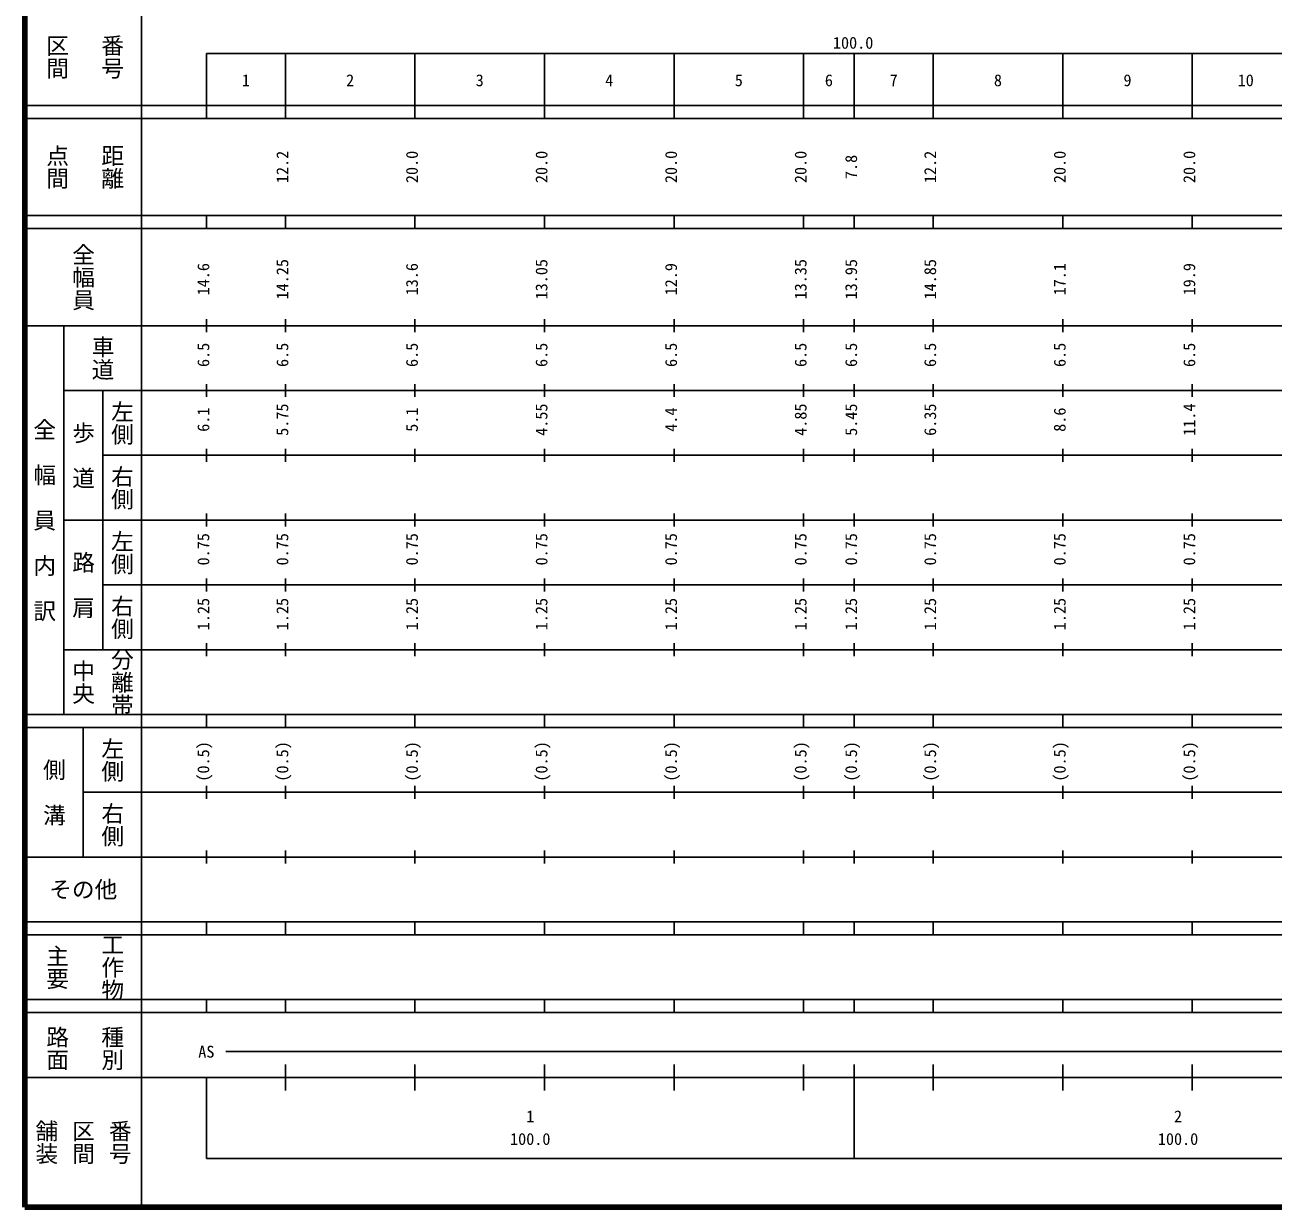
# Model space of a CAD drawing. Units: millimetres on the paper, enlarged 1000 times. Extents: x 40000 to 680000, y 20000 to 380000.
# Drawn here: x 40000 to 232665, y 20000 to 202409 of the extents above; entities that cross this region are included whole.
import ezdxf
from ezdxf.enums import TextEntityAlignment as Align

# ---------------------------------------------------------------- set-up
doc = ezdxf.new("R2010")
doc.units = ezdxf.units.MM
doc.header["$LTSCALE"] = 1000
doc.layers.add('M-TTL', color=2, linetype='Continuous', lineweight=140)
doc.layers.add('M-TTL-BAND', color=7, linetype='Continuous', lineweight=25)
doc.styles.add('@ＭＳ ゴシック', font='')
doc.styles.add('ＭＳ ゴシック', font='')
doc.styles.get('@ＭＳ ゴシック').set_extended_font_data('@MS Gothic')
doc.styles.get('ＭＳ ゴシック').set_extended_font_data('MS Gothic')

msp = doc.modelspace()

# ---------------------------------------------------------------- linework, layer by layer
at = {"layer": 'M-TTL'}
for p, q in [((40000, 380000), (40000, 20000)), ((40000, 20000), (680000, 20000))]:
    msp.add_line(p, q, dxfattribs=at)
at = {"layer": 'M-TTL-BAND'}
for p, q in [((58000, 370000), (58000, 20000)), ((68000, 198000), (579000, 198000)), ((68000, 198000), (68000, 188000)), ((80200, 188000), (80200, 198000)), ((100200, 188000), (100200, 198000)), ((120200, 188000), (120200, 198000)), ((140200, 188000), (140200, 198000)), ((160200, 188000), (160200, 198000)), ((168000, 188000), (168000, 198000)), ((180200, 188000), (180200, 198000)), ((200200, 188000), (200200, 198000)), ((220200, 188000), (220200, 198000)), ((40000, 190000), (579000, 190000)), ((40000, 188000), (579000, 188000)), ((40000, 173000), (579000, 173000)), ((68000, 171000), (68000, 173000)), ((80200, 171000), (80200, 173000)), ((100200, 171000), (100200, 173000)), ((120200, 171000), (120200, 173000)), ((140200, 171000), (140200, 173000)), ((160200, 171000), (160200, 173000)), ((168000, 171000), (168000, 173000)), ((180200, 171000), (180200, 173000)), ((200200, 171000), (200200, 173000)), ((220200, 171000), (220200, 173000)), ((40000, 171000), (579000, 171000)), ((68000, 155000), (68000, 157000)), ((80200, 155000), (80200, 157000)), ((100200, 155000), (100200, 157000)), ((120200, 155000), (120200, 157000)), ((140200, 155000), (140200, 157000)), ((160200, 155000), (160200, 157000)), ((168000, 155000), (168000, 157000)), ((180200, 155000), (180200, 157000)), ((200200, 155000), (200200, 157000)), ((220200, 155000), (220200, 157000)), ((40000, 156000), (579000, 156000)), ((46000, 96000), (46000, 156000)), ((68000, 145000), (68000, 147000)), ((80200, 145000), (80200, 147000)), ((100200, 145000), (100200, 147000)), ((120200, 145000), (120200, 147000)), ((140200, 145000), (140200, 147000)), ((160200, 145000), (160200, 147000)), ((168000, 145000), (168000, 147000)), ((180200, 145000), (180200, 147000)), ((200200, 145000), (200200, 147000)), ((220200, 145000), (220200, 147000)), ((46000, 146000), (579000, 146000)), ((52000, 146000), (52000, 106000)), ((68000, 135000), (68000, 137000)), ((80200, 135000), (80200, 137000)), ((100200, 135000), (100200, 137000)), ((120200, 135000), (120200, 137000)), ((140200, 135000), (140200, 137000)), ((160200, 135000), (160200, 137000)), ((168000, 135000), (168000, 137000)), ((180200, 135000), (180200, 137000)), ((200200, 135000), (200200, 137000)), ((220200, 135000), (220200, 137000)), ((52000, 136000), (579000, 136000)), ((46000, 126000), (579000, 126000)), ((68000, 125000), (68000, 127000)), ((80200, 125000), (80200, 127000)), ((100200, 125000), (100200, 127000)), ((120200, 125000), (120200, 127000)), ((140200, 125000), (140200, 127000)), ((160200, 125000), (160200, 127000)), ((168000, 125000), (168000, 127000)), ((180200, 125000), (180200, 127000)), ((200200, 125000), (200200, 127000)), ((220200, 125000), (220200, 127000)), ((52000, 116000), (579000, 116000)), ((68000, 115000), (68000, 117000)), ((80200, 115000), (80200, 117000)), ((100200, 115000), (100200, 117000)), ((120200, 115000), (120200, 117000)), ((140200, 115000), (140200, 117000)), ((160200, 115000), (160200, 117000)), ((168000, 115000), (168000, 117000)), ((180200, 115000), (180200, 117000)), ((200200, 115000), (200200, 117000)), ((220200, 115000), (220200, 117000)), ((46000, 106000), (579000, 106000)), ((68000, 105000), (68000, 107000)), ((80200, 105000), (80200, 107000)), ((100200, 105000), (100200, 107000)), ((120200, 105000), (120200, 107000)), ((140200, 105000), (140200, 107000)), ((160200, 105000), (160200, 107000)), ((168000, 105000), (168000, 107000)), ((180200, 105000), (180200, 107000)), ((200200, 105000), (200200, 107000)), ((220200, 105000), (220200, 107000)), ((40000, 96000), (579000, 96000)), ((68000, 94000), (68000, 96000)), ((80200, 94000), (80200, 96000)), ((100200, 94000), (100200, 96000)), ((120200, 94000), (120200, 96000)), ((140200, 94000), (140200, 96000)), ((160200, 94000), (160200, 96000)), ((168000, 94000), (168000, 96000)), ((180200, 94000), (180200, 96000)), ((200200, 94000), (200200, 96000)), ((220200, 94000), (220200, 96000)), ((40000, 94000), (579000, 94000)), ((49000, 94000), (49000, 74000)), ((68000, 83000), (68000, 85000)), ((80200, 83000), (80200, 85000)), ((100200, 83000), (100200, 85000)), ((120200, 83000), (120200, 85000)), ((140200, 83000), (140200, 85000)), ((160200, 83000), (160200, 85000)), ((168000, 83000), (168000, 85000)), ((180200, 83000), (180200, 85000)), ((200200, 83000), (200200, 85000)), ((220200, 83000), (220200, 85000)), ((49000, 84000), (579000, 84000)), ((40000, 74000), (579000, 74000)), ((68000, 73000), (68000, 75000)), ((80200, 73000), (80200, 75000)), ((100200, 73000), (100200, 75000)), ((120200, 73000), (120200, 75000)), ((140200, 73000), (140200, 75000)), ((160200, 73000), (160200, 75000)), ((168000, 73000), (168000, 75000)), ((180200, 73000), (180200, 75000)), ((200200, 73000), (200200, 75000)), ((220200, 73000), (220200, 75000)), ((40000, 64000), (579000, 64000)), ((68000, 62000), (68000, 64000)), ((80200, 62000), (80200, 64000)), ((100200, 62000), (100200, 64000)), ((120200, 62000), (120200, 64000)), ((140200, 62000), (140200, 64000)), ((160200, 62000), (160200, 64000)), ((168000, 62000), (168000, 64000)), ((180200, 62000), (180200, 64000)), ((200200, 62000), (200200, 64000)), ((220200, 62000), (220200, 64000)), ((40000, 62000), (579000, 62000)), ((40000, 52000), (579000, 52000)), ((68000, 50000), (68000, 52000)), ((80200, 50000), (80200, 52000)), ((100200, 50000), (100200, 52000)), ((120200, 50000), (120200, 52000)), ((140200, 50000), (140200, 52000)), ((160200, 50000), (160200, 52000)), ((168000, 50000), (168000, 52000)), ((180200, 50000), (180200, 52000)), ((200200, 50000), (200200, 52000)), ((220200, 50000), (220200, 52000)), ((40000, 50000), (579000, 50000)), ((71000, 44000), (422200, 44000)), ((80200, 38000), (80200, 42000)), ((100200, 38000), (100200, 42000)), ((120200, 38000), (120200, 42000)), ((140200, 38000), (140200, 42000)), ((160200, 38000), (160200, 42000)), ((168000, 27500), (168000, 42000)), ((180200, 38000), (180200, 42000)), ((200200, 38000), (200200, 42000)), ((220200, 38000), (220200, 42000)), ((40000, 40000), (579000, 40000)), ((68000, 40000), (68000, 27500)), ((68000, 27500), (579000, 27500))]:
    msp.add_line(p, q, dxfattribs=at)

# ---------------------------------------------------------------- texts
at = {"layer": 'M-TTL-BAND', "style": '@ＭＳ ゴシック'}
for s, p in [('区間', (45000, 197500)), ('番号', (53500, 197500)), ('点間', (45000, 180500)), ('距離', (53500, 180500)), ('全幅員', (49000, 163500)), ('車道', (52000, 151000)), ('左側', (55000, 141000)), ('全\u3000幅\u3000員\u3000内\u3000訳', (43000, 126000)), ('歩\u3000道', (49000, 136000)), ('右側', (55000, 131000)), ('左側', (55000, 121000)), ('路\u3000肩', (49000, 116000)), ('右側', (55000, 111000)), ('分離帯', (55000, 101000)), ('中央', (49000, 101000)), ('左側', (53500, 89000)), ('側\u3000溝', (44500, 84000)), ('右側', (53500, 79000)), ('工作物', (53500, 57000)), ('主要', (45000, 57000)), ('路面', (45000, 44500)), ('種別', (53500, 44500)), ('舗装', (43333, 30000)), ('区間', (49000, 30000)), ('番号', (54667, 30000))]:
    msp.add_text(s, height=2566, rotation=270, dxfattribs=at).set_placement(p, align=Align.MIDDLE_CENTER)
at = {"layer": 'M-TTL-BAND', "style": 'ＭＳ ゴシック'}
for s, p in [('100.0', (167844, 198195)), ('1', (74100, 192405)), ('2', (90200, 192405)), ('3', (110200, 192405)), ('4', (130200, 192405)), ('5', (150200, 192405)), ('6', (164100, 192405)), ('7', (174100, 192405)), ('8', (190200, 192405)), ('9', (210200, 192405)), ('10', (228450, 192405)), ('AS', (68000, 42500)), ('1', (118000, 32523)), ('2', (218000, 32523)), ('100.0', (118000, 29033)), ('100.0', (218000, 29033))]:
    msp.add_text(s, height=1833, dxfattribs=at).set_placement(p, align=Align.BOTTOM_CENTER)
for s, p in [('12.2', (81200, 180500)), ('20.0', (101200, 180500)), ('20.0', (121200, 180500)), ('20.0', (141200, 180500)), ('20.0', (161200, 180500)), ('7.8', (169000, 180500)), ('12.2', (181200, 180500)), ('20.0', (201200, 180500)), ('20.0', (221200, 180500)), ('14.25', (81200, 163174)), ('13.05', (121200, 163174)), ('13.35', (161200, 163174)), ('13.95', (169000, 163174)), ('14.85', (181200, 163174)), ('14.6', (69000, 163174)), ('13.6', (101200, 163174)), ('12.9', (141200, 163174)), ('17.1', (201200, 163174)), ('19.9', (221200, 163174)), ('6.5', (69000, 151500)), ('6.5', (81200, 151500)), ('6.5', (101200, 151500)), ('6.5', (121200, 151500)), ('6.5', (141200, 151500)), ('6.5', (161200, 151500)), ('6.5', (169000, 151500)), ('6.5', (181200, 151500)), ('6.5', (201200, 151500)), ('6.5', (221200, 151500)), ('6.1', (69000, 141500)), ('5.75', (81200, 141500)), ('5.1', (101200, 141500)), ('4.55', (121200, 141500)), ('4.4', (141200, 141500)), ('4.85', (161200, 141500)), ('5.45', (169000, 141500)), ('6.35', (181200, 141500)), ('8.6', (201200, 141500)), ('11.4', (221200, 141500)), ('0.75', (69000, 121500)), ('0.75', (81200, 121500)), ('0.75', (101200, 121500)), ('0.75', (121200, 121500)), ('0.75', (141200, 121500)), ('0.75', (161200, 121500)), ('0.75', (169000, 121500)), ('0.75', (181200, 121500)), ('0.75', (201200, 121500)), ('0.75', (221200, 121500)), ('1.25', (69000, 111500)), ('1.25', (81200, 111500)), ('1.25', (101200, 111500)), ('1.25', (121200, 111500)), ('1.25', (141200, 111500)), ('1.25', (161200, 111500)), ('1.25', (169000, 111500)), ('1.25', (181200, 111500)), ('1.25', (201200, 111500)), ('1.25', (221200, 111500)), ('(0.5)', (69000, 88764)), ('(0.5)', (81200, 88764)), ('(0.5)', (101200, 88764)), ('(0.5)', (121200, 88764)), ('(0.5)', (141200, 88764)), ('(0.5)', (161200, 88764)), ('(0.5)', (169000, 88764)), ('(0.5)', (181200, 88764)), ('(0.5)', (201200, 88764)), ('(0.5)', (221200, 88764))]:
    msp.add_text(s, height=1833, rotation=90, dxfattribs=at).set_placement(p, align=Align.BOTTOM_CENTER)
msp.add_text('その他', height=2566, dxfattribs=at).set_placement((49000, 69000), align=Align.MIDDLE_CENTER)

doc.saveas('drawing.dxf')
